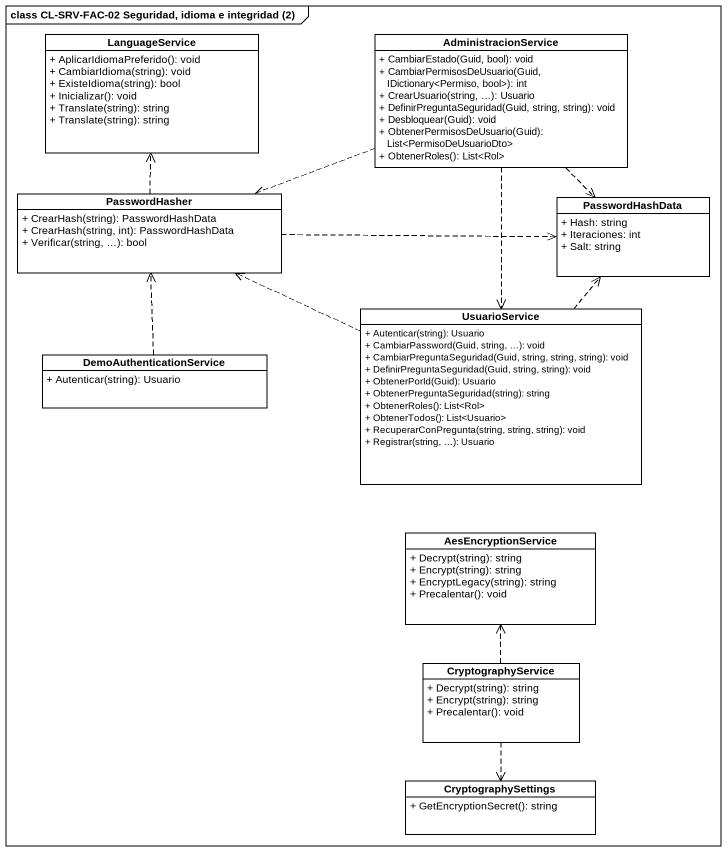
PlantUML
@startuml
mainframe class CL-SRV-FAC-02 Seguridad, idioma e integridad (2)
hide circle
hide empty members
skinparam classAttributeIconSize 0
class LanguageService {
  + AplicarIdiomaPreferido(): void
  + CambiarIdioma(string): void
  + ExisteIdioma(string): bool
  + Inicializar(): void
  + Translate(string): string
  + Translate(string): string
}
class AdministracionService {
  + CambiarEstado(Guid, bool): void
  + CambiarPermisosDeUsuario(Guid, IDictionary<Permiso, bool>): int
  + CrearUsuario(string, …): Usuario
  + DefinirPreguntaSeguridad(Guid, string, string): void
  + Desbloquear(Guid): void
  + ObtenerPermisosDeUsuario(Guid): List<PermisoDeUsuarioDto>
  + ObtenerRoles(): List<Rol>
}
class PasswordHasher {
  + CrearHash(string): PasswordHashData
  + CrearHash(string, int): PasswordHashData
  + Verificar(string, …): bool
}
class PasswordHashData {
  + Hash: string
  + Iteraciones: int
  + Salt: string
}
class UsuarioService {
  + Autenticar(string): Usuario
  + CambiarPassword(Guid, string, …): void
  + CambiarPreguntaSeguridad(Guid, string, string, string): void
  + DefinirPreguntaSeguridad(Guid, string, string): void
  + ObtenerPorId(Guid): Usuario
  + ObtenerPreguntaSeguridad(string): string
  + ObtenerRoles(): List<Rol>
  + ObtenerTodos(): List<Usuario>
  + RecuperarConPregunta(string, string, string): void
  + Registrar(string, …): Usuario
}
class DemoAuthenticationService {
  + Autenticar(string): Usuario
}
class AesEncryptionService {
  + Decrypt(string): string
  + Encrypt(string): string
  + EncryptLegacy(string): string
  + Precalentar(): void
}
class CryptographyService {
  + Decrypt(string): string
  + Encrypt(string): string
  + Precalentar(): void
}
class CryptographySettings {
  + GetEncryptionSecret(): string
}
AdministracionService .left.> PasswordHasher
AdministracionService ..> PasswordHashData
AdministracionService ..> UsuarioService
PasswordHasher .up.> LanguageService
PasswordHasher .right.> PasswordHashData
UsuarioService .left.> PasswordHasher
UsuarioService .up.> PasswordHashData
DemoAuthenticationService .up.> PasswordHasher
CryptographyService .up.> AesEncryptionService
CryptographyService ..> CryptographySettings
@enduml
